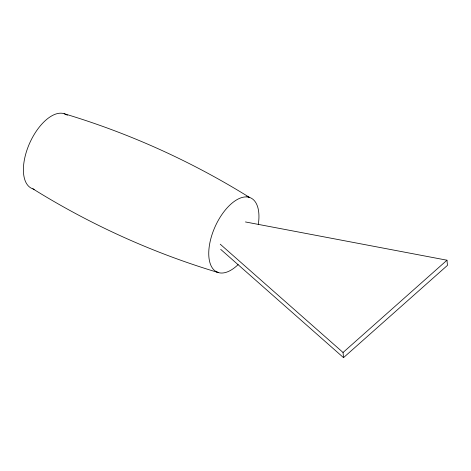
<?xml version="1.0" encoding="UTF-8"?>
<svg xmlns="http://www.w3.org/2000/svg" width="471" height="471" viewBox="0 0 471 471"><rect width="100%" height="100%" fill="white"/><g stroke="black" fill="none" stroke-linecap="round" stroke-linejoin="round"><path stroke-width="0.71" d="M343.518 357.636L343.047 352.479L446.979 260.21L447.45 265.367L343.518 357.636L220.711 249.371M245.432 221.947L446.979 260.21M216.201 271.626L218.208 272.532C153.063 253.033 90.585 224.732 32.852 188.812A40.736 20.5 -65.7 0 1 28.861 145.015A40.736 20.5 -65.7 0 1 64.133 113.699C129.278 133.199 191.762 161.5 249.489 197.42L246.81 196.213M64.133 113.699L67.477 115.207M32.852 188.812L34.195 189.413M220.24 244.208L343.047 352.479M238.167 264.555A40.736 20.5 -65.7 0 1 208.765 254.835A40.736 20.5 -65.7 0 1 236.142 200.163A40.736 20.5 -65.7 0 1 258.326 224.29"/></g></svg>
